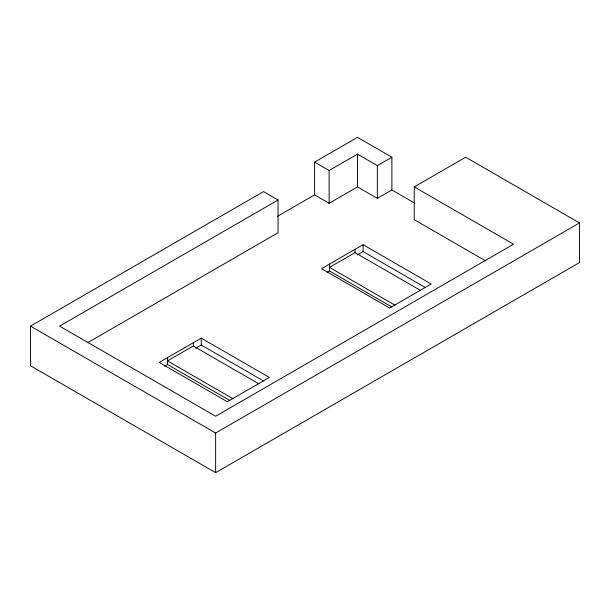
<?xml version="1.0" encoding="UTF-8"?>
<svg xmlns="http://www.w3.org/2000/svg" width="610" height="610" viewBox="0 0 610 610"><rect width="100%" height="100%" fill="white"/><g stroke="black" fill="none" stroke-linecap="round" stroke-linejoin="round"><path stroke-width="0.91" d="M485.636 260.882L414.236 219.661L414.236 186.896L465.659 157.205L579.5 222.932L579.5 262.575L215.627 472.651L30.5 365.771L30.5 326.129L263.505 191.609L278.046 200.004L278.046 232.761L87.611 342.713M277.512 216.283L314.577 194.88L314.577 162.123L357.49 137.349L391.887 157.205L391.887 189.969L414.838 203.221M278.046 200.004L59.582 326.129L215.627 416.226L513.536 244.229L414.236 186.896M314.577 162.123L329.118 170.518L357.49 154.132L377.346 165.6L391.887 157.205M314.577 194.88L329.118 203.275L357.49 186.896L377.346 198.364L391.887 189.969M201.247 338.146L159.218 362.409L227.309 401.723L269.346 377.453L201.247 338.146L201.247 345.024L263.604 381.021M363.087 244.709L321.546 268.69L389.645 308.004L431.186 284.016L363.087 244.709L363.087 251.587L425.437 287.584M258.937 383.896L193.309 346.007L167.491 360.914L233.119 398.803M420.664 290.528L355.028 252.639L329.491 267.378L395.127 305.274M164.479 366.252L167.491 364.513L229.84 400.511M195.688 348.234L201.247 345.024M327.112 272.357L329.491 270.985L391.841 306.983M357.445 254.843L363.087 251.587M30.5 326.129L215.627 433.016L579.5 222.932M377.346 165.6L377.346 198.364M357.49 154.132L357.49 186.896M355.028 249.36L355.028 252.639M329.491 264.099L329.491 270.985M329.118 170.518L329.118 203.275M215.627 433.016L215.627 472.651M193.309 342.728L193.309 346.007M167.491 357.635L167.491 364.513"/></g></svg>
